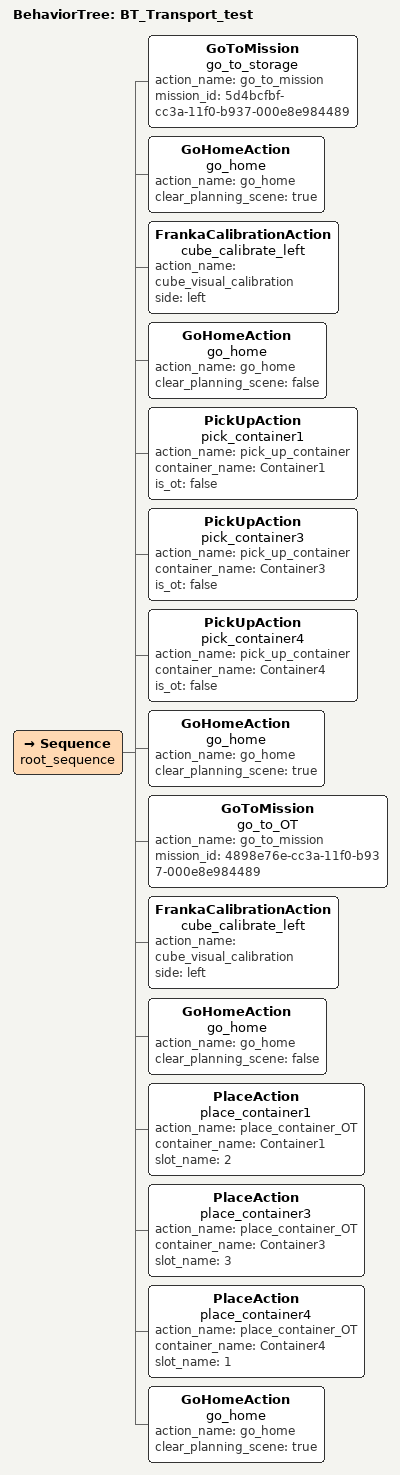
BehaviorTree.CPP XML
<root BTCPP_format="4" >
     <BehaviorTree ID="BT_Transport_test">
        <Sequence name="root_sequence">
            <!-- Move MiR to storage location-->
            <GoToMission name="go_to_storage"
                        action_name="go_to_mission"
                        mission_id="5d4bcfbf-cc3a-11f0-b937-000e8e984489" />

            <!-- Home the Franka manipulator -->
            <GoHomeAction name="go_home"
                                   action_name="go_home"
                                   clear_planning_scene="true" />

            <!-- Calibrate camera using left side of cube -->
            <FrankaCalibrationAction name="cube_calibrate_left"
                                    action_name="cube_visual_calibration"
                                    side="left" />

            <!-- Home the Franka manipulator -->
            <GoHomeAction name="go_home"
                                   action_name="go_home"
                                   clear_planning_scene="false" />

             <!-- Pick up Container1 -->
            <PickUpAction name="pick_container1"
                         action_name="pick_up_container"
                         container_name="Container1"
                         is_ot="false"/>

            <!-- Pick up Container1 -->
            <PickUpAction name="pick_container3"
                         action_name="pick_up_container"
                         container_name="Container3"
                         is_ot="false"/>

            <!-- Pick up Container1 -->
            <PickUpAction name="pick_container4"
                         action_name="pick_up_container"
                         container_name="Container4"
                         is_ot="false"/>
            <!-- Home the Franka manipulator -->
            <GoHomeAction name="go_home"
                                   action_name="go_home"
                                   clear_planning_scene="true" />

            <!-- Move MiR to storage location-->
            <GoToMission name="go_to_OT"
                        action_name="go_to_mission"
                        mission_id="4898e76e-cc3a-11f0-b937-000e8e984489" />

            <!-- Calibrate camera using left side of cube -->
            <FrankaCalibrationAction name="cube_calibrate_left"
                                    action_name="cube_visual_calibration"
                                    side="left" />
            <!-- Home the Franka manipulator -->
            <GoHomeAction name="go_home"
                                   action_name="go_home"
                                   clear_planning_scene="false" />
            <!-- Place Container1 -->
            <PlaceAction name="place_container1"
                        action_name="place_container_OT"
                        container_name="Container1"
                        slot_name="2"
                        />

            <PlaceAction name="place_container3"
                        action_name="place_container_OT"
                        container_name="Container3"
                        slot_name="3"
                        />
            <PlaceAction name="place_container4"
                        action_name="place_container_OT"
                        container_name="Container4"
                        slot_name="1"
                        />

            <!-- Home the Franka manipulator -->
            <GoHomeAction name="go_home"
                                   action_name="go_home"
                                   clear_planning_scene="true" />

        </Sequence>
     </BehaviorTree>
 </root>
